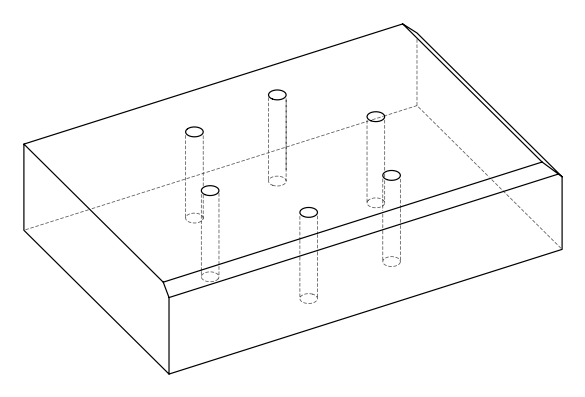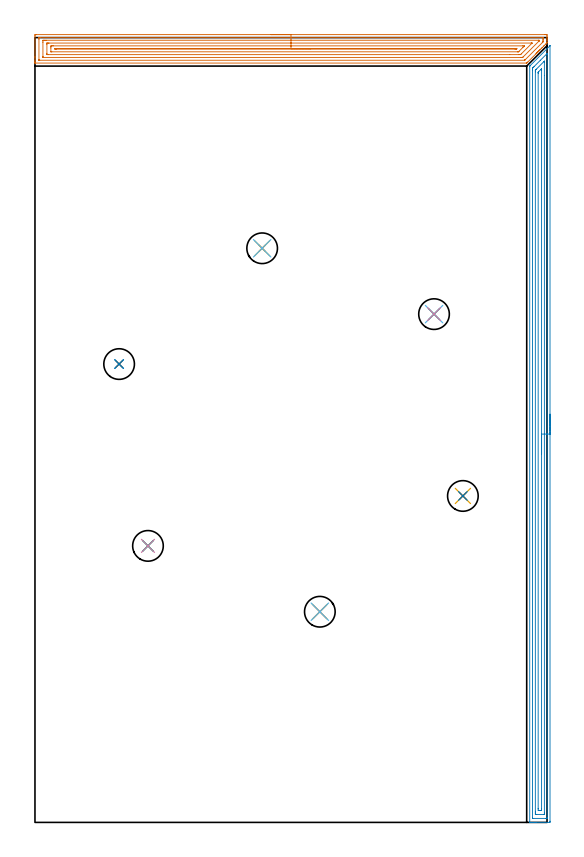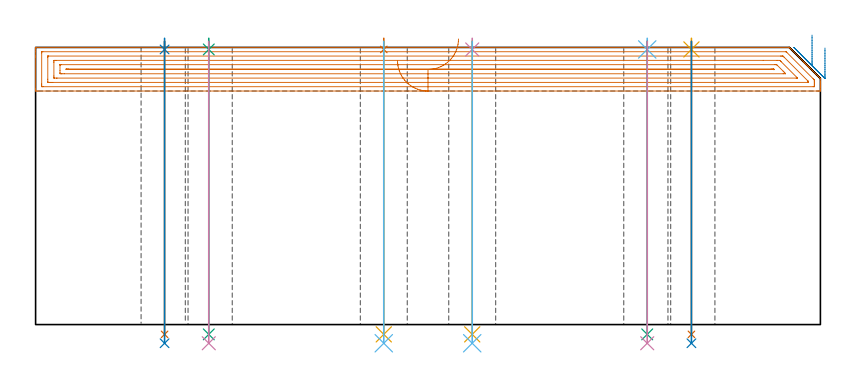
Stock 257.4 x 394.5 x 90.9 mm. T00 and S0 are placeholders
(PLAN: 20 operations, 13 tool changes, 29.8 min)
(1 AREA_MILL | FG_CHAMFER_SURFACE | UGT0205_001 | 12.35 min | 26319 mm3)
(2 AREA_MILL_1 | FG_CHAMFER_SURFACE_1 | UGT0205_001 | 12.57 min | 19951 mm3)
(3 SPOT_DRILL | STEP1HOLE | NXT0321_9005460120000 | 0.03 min | 10 mm3)
(4 SPOT_DRILL_1 | STEP1HOLE_1 | NXT0321_9005460120000 | 0.03 min | 5 mm3)
(5 SPOT_DRILL_2 | STEP1HOLE_2 | NXT0321_9005460120000 | 0.03 min | 13 mm3)
(6 SPOT_DRILL_3 | STEP1HOLE_3 | NXT0321_9005460120000 | 0.03 min | 4 mm3)
(7 SPOT_DRILL_4 | STEP1HOLE_4 | NXT0321_9005460120000 | 0.03 min | 2 mm3)
(8 SPOT_DRILL_5 | STEP1HOLE_5 | NXT0321_9005460120000 | 0.03 min | 3 mm3)
(9 DRILL_THROUGH_HOLE_INTO_CENTER | STEP1HOLE | NXT0301_065 | 0.39 min | 6274 mm3)
(10 DRILL_TO_ENLARGE_THROUGH_HOLE | STEP1HOLE | UGT0301_284 | 0.4 min | 10616 mm3)
(11 DRILL_THROUGH_HOLE_INTO_CENTER_1 | STEP1HOLE_1 | NXT0301_065 | 0.39 min | 6267 mm3)
(12 DRILL_TO_ENLARGE_THROUGH_HOLE_1 | STEP1HOLE_1 | UGT0301_284 | 0.4 min | 10633 mm3)
(13 DRILL_THROUGH_HOLE_INTO_CENTER_2 | STEP1HOLE_2 | NXT0301_065 | 0.39 min | 6272 mm3)
(14 DRILL_TO_ENLARGE_THROUGH_HOLE_2 | STEP1HOLE_2 | UGT0301_284 | 0.4 min | 10613 mm3)
(15 DRILL_THROUGH_HOLE_INTO_CENTER_3 | STEP1HOLE_3 | NXT0301_065 | 0.39 min | 6280 mm3)
(16 DRILL_TO_ENLARGE_THROUGH_HOLE_3 | STEP1HOLE_3 | UGT0301_284 | 0.4 min | 10613 mm3)
(17 DRILL_THROUGH_HOLE_INTO_CENTER_4 | STEP1HOLE_4 | NXT0301_065 | 0.39 min | 6279 mm3)
(18 DRILL_TO_ENLARGE_THROUGH_HOLE_4 | STEP1HOLE_4 | UGT0301_284 | 0.4 min | 10613 mm3)
(19 DRILL_THROUGH_HOLE_INTO_CENTER_5 | STEP1HOLE_5 | NXT0301_065 | 0.39 min | 6283 mm3)
(20 DRILL_TO_ENLARGE_THROUGH_HOLE_5 | STEP1HOLE_5 | UGT0301_284 | 0.4 min | 10617 mm3)
(TOOL UGT0205_001 | Chamfer Mill 20 x 3 x 45 deg. | D20 FL50 Z2)
(TOOL NXT0321_9005460120000 | NC Spot Drill, 142deg, 12mm, Carbide, Uncoated | D12 PA142 FL30 Z2)
(TOOL NXT0301_065 | Carbide Drill 9.4mm [860.1-0940-075A1-MM 2214] | D9.4 PA140 FL98 Z2)
(TOOL UGT0301_284 | Twist Drill 15.4 mm | D15.4 PA118 FL120 Z2)
(OP 1 AREA_MILL)
G17 G21 G94 G90
T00 M6
G54
G17 G0 G90 X118.7 Y396. S1061 M3
G43 Z100.9 H0
Z86.6
G94 G1 X118.738 Z85.729 F250.
X118.852 Z84.864
X119.041 Z84.012
X119.303 Z83.18
X119.637 Z82.374
X120.04 Z81.6
X120.509 Z80.864
X121.04 Z80.172
X121.629 Z79.529
X122.272 Z78.94
X122.964 Z78.409
X123.7 Z77.94
X124.474 Z77.537
X125.28 Z77.203
X126.112 Z76.941
X126.964 Z76.752
X127.828 Z76.638
X128.7 Z76.6
X256.28
X256.792 Y395.998 Z76.602
X257.298 Y395.993 Z76.603
X257.392 Y395.991 Z76.605
X257.4 Y395.491 Z77.103
Y394.926 Z77.671
Y394.606 Z77.991
Y394.041 Z78.556
Y393.72 Z78.875
Y393.079 Z79.52
Y391.949 Z80.65
X257.398 Y391.905 Z80.692
X257.387 Y391.888 Z80.71
X257.259 Y391.759 Z80.84
X257.09 Y391.589 Z81.009
X256.765 Y391.265 Z81.335
X256.565 Y391.064 Z81.533
X255.899 Y390.399 Z82.201
X255.68 Y390.178 Z82.418
X255.035 Y389.535 Z83.065
X254.794 Y389.293 Z83.303
X254.171 Y388.671 Z83.929
X254.114 Y388.614 Z83.985
X253.909 Y388.407 Z84.189
X253.817 Y388.316 Z84.283
X253.704 Y388.204 Z84.396
X253.614 Y388.112 Z84.484
X253.519 Y388.019 Z84.581
X253.411 Y387.911 Z84.689
X253.319 Y387.817 Z84.779
X253.222 Y387.721 Z84.878
X253.118 Y387.618 Z84.981
X253.023 Y387.522 Z85.074
X252.924 Y387.424 Z85.176
X252.825 Y387.325 Z85.274
X252.728 Y387.226 Z85.37
X252.626 Y387.126 Z85.473
X252.532 Y387.032 Z85.567
X252.433 Y386.931 Z85.665
X252.329 Y386.829 Z85.771
X252.24 Y386.739 Z85.86
X252.138 Y386.636 Z85.96
X252.031 Y386.531 Z86.068
X251.947 Y386.447 Z86.153
X251.843 Y386.341 Z86.255
X247.711 Y382.209 Z90.387
X247.486 Y381.985 Z90.614
X247.419 Y381.919 Z90.68
X247.275 Y381.778 Z90.82
X247.195 Y381.704 Z90.889
X246.974 Y381.7 Z90.9
X0.162
X0.008 Y381.702 Z90.888
X0. Y381.724 Z90.867
Y382.068 Z90.531
Y382.453 Z90.147
Y383.094 Z89.501
Y384.3 Z88.297
Y384.865 Z87.729
Y395.209 Z77.388
X0.003 Y395.491 Z77.106
X0.009 Y395.991 Z76.606
X0.101 Y395.994 Z76.604
X0.608 Y396. Z76.6
X128.7
Y394.586 Z78.014
X255.027
X255.228 Y394.585 Z78.015
X255.329 Y394.582 Z78.018
X255.377 Y394.579 Z78.021
X255.39 Y394.576 Z78.024
X255.392 Y394.56 Z78.04
X255.397 Y394.456 Z78.144
X255.4 Y394.216 Z78.384
Y393.72 Z78.88
Y393.331 Z79.269
X255.396 Y392.835 Z79.765
X255.391 Y392.454 Z80.146
X255.375 Y392.337 Z80.263
X255.295 Y392.254 Z80.346
X255.007 Y391.956 Z80.644
X246.398 Y383.349 Z89.251
X246.269 Y383.223 Z89.377
X246.18 Y383.14 Z89.46
X246.157 Y383.121 Z89.479
X246.134 Y383.119 Z89.481
X246.081 Y383.115 Z89.485
X2.373 Y383.114 Z89.486
X2.172 Y383.115 Z89.485
X2.071 Y383.118 Z89.482
X2.023 Y383.121 Z89.479
X2.01 Y383.124 Z89.476
X2.008 Y383.14 Z89.46
X2.003 Y383.243 Z89.357
X2. Y383.484 Z89.116
X2.001 Y393.72 Z78.88
X2.002 Y394.108 Z78.492
X2.01 Y394.5 Z78.1
X2.021 Y394.579 Z78.021
X2.067 Y394.581 Z78.019
X2.175 Y394.584 Z78.016
X2.393 Y394.586 Z78.014
X2.414
X128.7
Y393.171 Z79.429
X253.222
X253.335 Y393.169 Z79.431
X253.375 Y393.167 Z79.433
X253.389 Y393.165 Z79.435
X253.392 Y393.129 Z79.471
X253.394 Y393.012 Z79.588
X253.39 Y392.835 Z79.765
X253.384 Y392.795 Z79.805
X253.36 Y392.766 Z79.834
X253.328 Y392.73 Z79.87
X253.222 Y392.621 Z79.979
X245.465 Y384.865 Z87.735
X245.326 Y384.728 Z87.872
X245.188 Y384.596 Z88.004
X245.114 Y384.535 Z88.065
X245.049 Y384.533 Z88.067
X244.911 Y384.531 Z88.069
X244.634 Y384.529 Z88.071
X244.295
X4.178
X4.065 Y384.531 Z88.069
X4.025 Y384.533 Z88.067
X4.011 Y384.534 Z88.066
X4.008 Y384.571 Z88.029
X4.003 Y384.688 Z87.912
X4.001 Y384.865 Z87.735
X4. Y385.042 Z87.558
Y392.126 Z80.474
X4.003 Y392.835 Z79.765
X4.006 Y393.006 Z79.594
X4.018 Y393.164 Z79.436
X4.178 Y393.166 Z79.434
X4.733 Y393.17 Z79.43
X5.071 Y393.171 Z79.429
X5.624
X128.7
Y391.757 Z80.843
X249.446
X249.651 Y391.755 Z80.845
X249.85 Y391.752 Z80.848
X249.888 Y391.749 Z80.851
X249.872 Y391.73 Z80.87
X249.728 Y391.579 Z81.021
X249.651 Y391.5 Z81.1
X244.542 Y386.391 Z86.209
X244.295 Y386.147 Z86.453
X244.092 Y385.953 Z86.647
X243.403 Y385.945 Z86.655
X243.208 Y385.944 Z86.656
X238.651 Y385.943 Z86.657
X6.662
X6.1 Y385.948 Z86.652
X6.039 Y385.95 Z86.65
X6.01 Y385.957 Z86.643
X6.008 Y386.002 Z86.598
X6.004 Y386.201 Z86.399
X6. Y386.6 Z86.
Y391.064 Z81.536
X6.004 Y391.488 Z81.112
X6.008 Y391.701 Z80.899
X6.01 Y391.747 Z80.853
X6.058 Y391.751 Z80.849
X6.161 Y391.754 Z80.846
X6.856 Y391.757 Z80.843
X7.05
X128.7
Y390.343 Z82.257
X245.188 Y390.342 Z82.258
X245.919 Y390.338 Z82.262
X245.945 Y390.336 Z82.264
X245.974 Y390.284 Z82.316
X245.873 Y390.178 Z82.422
X245.534 Y389.835 Z82.765
X245.188 Y389.486 Z83.114
X243.312 Y387.611 Z84.989
X243.22 Y387.522 Z85.078
X243.075 Y387.385 Z85.215
X243.038 Y387.364 Z85.236
X242.953 Y387.361 Z85.239
X242.842 Y387.358 Z85.242
X242.676 Y387.357 Z85.243
X242.51
X8.475
X8.143 Y387.36 Z85.24
X8.049 Y387.363 Z85.237
X8.009 Y387.366 Z85.234
X8.007 Y387.376 Z85.224
X8.003 Y387.431 Z85.169
X8.001 Y387.522 Z85.078
X8. Y389.293 Z83.307
X8.001 Y389.928 Z82.672
X8.006 Y390.178 Z82.422
X8.01 Y390.33 Z82.27
X8.309 Y390.338 Z82.262
X8.477 Y390.342 Z82.258
X8.642 Y390.343 Z82.257
X9.368
X128.7
Y388.929 Z83.671
X241.984
X242.09 Y388.927 Z83.673
X242.155 Y388.925 Z83.675
X242.164 Y388.922 Z83.678
X242.165 Y388.921 Z83.679
X242.15 Y388.901 Z83.699
X242.125 Y388.875 Z83.725
X242.081 Y388.833 Z83.767
X242.032 Y388.792 Z83.808
X242.011 Y388.778 Z83.822
X241.988 Y388.775 Z83.825
X241.938 Y388.773 Z83.827
X241.617 Y388.772 Z83.828
X241.251 Y388.771 Z83.829
X10.794
X10.427 Y388.774 Z83.826
X10.053 Y388.778 Z83.822
X10.01 Y388.783 Z83.817
X10.005 Y388.826 Z83.774
X10.01 Y388.911 Z83.689
X10.076 Y388.922 Z83.678
X10.268 Y388.926 Z83.674
X10.427 Y388.927 Z83.673
X10.794 Y388.929 Z83.671
X10.953
X128.7
X129.572 Z83.709
X130.437 Z83.823
X131.288 Z84.012
X132.12 Z84.274
X132.926 Z84.608
X133.7 Z85.011
X134.436 Z85.48
X135.128 Z86.011
X135.771 Z86.6
X136.36 Z87.243
X136.892 Z87.935
X137.36 Z88.671
X137.763 Z89.445
X138.097 Z90.251
X138.359 Z91.083
X138.548 Z91.935
X138.662 Z92.8
X138.7 Z93.671
G0 Z100.9
M5
M2
(OP 2 AREA_MILL_1)
G17 G21 G94 G90
T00 M6
G54
G17 G0 G90 X258.9 Y205.2 S1061 M3
G43 Z100.9 H0
Z90.7
G94 G1 Y205.162 Z89.828 F250.
Y205.048 Z88.964
Y204.859 Z88.112
Y204.597 Z87.28
Y204.263 Z86.474
Y203.86 Z85.7
Y203.392 Z84.964
Y202.86 Z84.272
Y202.271 Z83.629
Y201.628 Z83.04
Y200.936 Z82.508
Y200.2 Z82.04
Y199.426 Z81.637
Y198.62 Z81.303
Y197.788 Z81.041
Y196.937 Z80.852
Y196.072 Z80.738
Y195.2 Z80.7
Y0.608
X258.898 Y0.341 Z80.701
X258.892 Y0.01 Z80.706
X258.556 Y0. Z81.041
X252.012 Z87.583
X251.441 Z88.156
X251.118 Z88.479
X250.547 Z89.049
X250.223 Z89.372
X249.576 Z90.023
X249.155 Z90.444
X248.766 Z90.826
X248.739 Y0.003 Z90.852
X248.703 Y0.01 Z90.888
X248.7 Y0.162 Z90.9
Y379.973
X248.705 Y380.195 Z90.89
X248.824 Y380.324 Z90.775
X258.589 Y390.09 Z81.01
X258.718 Y390.22 Z80.878
X258.888 Y390.387 Z80.71
X258.896 Y390.389 Z80.702
X258.899 Y390.387 Z80.699
X258.9 Y195.2 Z80.7
X257.486 Z82.114
X257.485 Y2.393 Z82.115
X257.484 Y2.286 Z82.116
X257.479 Y2.176 Z82.121
X257.469 Y2.01 Z82.131
X257.377 Y2.007 Z82.223
X256.875 Y2.001 Z82.725
X250.223 Z89.377
X250.167 Y2.003 Z89.433
X250.134 Y2.008 Z89.466
X250.121 Y2.012 Z89.479
X250.119 Y2.067 Z89.481
X250.115 Y2.284 Z89.485
X250.114 Y2.393 Z89.486
X250.115 Y378.296 Z89.485
X250.121 Y379.081 Z89.479
X250.133 Y379.171 Z89.467
X250.223 Y379.267 Z89.377
X250.574 Y379.623 Z89.026
X250.923 Y379.973 Z88.677
X254.047 Y383.098 Z85.553
X257.171 Y386.222 Z82.429
X257.274 Y386.324 Z82.326
X257.377 Y386.423 Z82.223
X257.473 Y386.512 Z82.127
X257.481 Y386.33 Z82.119
X257.484 Y386.222 Z82.116
X257.485 Y386.113 Z82.115
X257.486 Y195.2 Z82.114
X256.072 Z83.528
X256.071 Y5.071 Z83.529
X256.07 Y4.59 Z83.53
X256.067 Y4.178 Z83.533
X256.065 Y4.059 Z83.535
X256.059 Y4.01 Z83.541
X255.945 Y4.006 Z83.655
X255.766 Y4.001 Z83.834
X252.19 Z87.41
X252.012 Y4.004 Z87.588
X251.833 Y4.01 Z87.767
X251.535 Y4.027 Z88.065
X251.533 Y4.178 Z88.067
X251.53 Y4.659 Z88.07
X251.529 Y5.071 Z88.071
X251.528 Y5.553 Z88.072
X251.529 Y377.295 Z88.071
X251.53 Y377.777 Z88.07
X251.532 Y377.983 Z88.068
X251.535 Y378.084 Z88.065
X251.541 Y378.131 Z88.059
X251.592 Y378.188 Z88.008
X251.8 Y378.399 Z87.8
X252.012 Y378.613 Z87.588
X255.82 Y382.42 Z83.78
X256.052 Y382.651 Z83.548
X256.057 Y382.652 Z83.543
X256.064 Y382.651 Z83.536
X256.069 Y382.378 Z83.531
X256.071 Y382.17 Z83.529
X256.072 Y375.461 Z83.528
Y195.2
X254.657 Z84.943
Y6.856
X254.65 Y6.007 Z84.95
X253.8 Y6. Z85.8
X253.763 Z85.837
X252.95 Y6.01 Z86.65
X252.943 Y6.819 Z86.657
Y6.856
Y376.403
X252.946 Y376.831 Z86.654
X252.95 Y377.044 Z86.65
X252.952 Y377.091 Z86.648
X252.976 Y377.12 Z86.624
X253.027 Y377.175 Z86.573
X253.144 Y377.295 Z86.456
X254.366 Y378.516 Z85.234
X254.615 Y378.76 Z84.985
X254.642 Y378.784 Z84.958
X254.65 Y378.789 Z84.95
X254.652 Y378.759 Z84.948
X254.655 Y378.581 Z84.945
X254.657 Y378.225 Z84.943
Y378.188
Y195.2
Y194.328 Z84.981
Y193.464 Z85.095
Y192.612 Z85.283
Y191.78 Z85.546
Y190.974 Z85.88
Y190.2 Z86.282
Y189.464 Z86.751
Y188.772 Z87.282
Y188.129 Z87.872
Y187.54 Z88.515
Y187.009 Z89.207
Y186.54 Z89.943
Y186.137 Z90.716
Y185.803 Z91.522
Y185.541 Z92.354
Y185.352 Z93.206
Y185.238 Z94.071
Y185.2 Z94.943
G0 Z100.9
M5
M2
(OP 3 SPOT_DRILL)
G17 G21 G94 G90
T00 M6
G54
G17 G0 G90 X56.8 Y139. S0 M3
G43 Z100.9 H0
G94 G81 G98 Z90.237 F250. R93.9
G80
M5
M2
(OP 4 SPOT_DRILL_1)
G17 G21 G94 G90
T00 M6
G54
G17 G0 G90 X143.2 Y105.9 S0 M3
G43 Z100.9 H0
G94 G81 G98 Z90.237 F250. R93.9
G80
M5
M2
(OP 5 SPOT_DRILL_2)
G17 G21 G94 G90
T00 M6
G54
G17 G0 G90 X215.1 Y164.1 S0 M3
G43 Z100.9 H0
G94 G81 G98 Z90.237 F250. R93.9
G80
M5
M2
(OP 6 SPOT_DRILL_3)
G17 G21 G94 G90
T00 M6
G54
G17 G0 G90 X200.6 Y255.5 S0 M3
G43 Z100.9 H0
G94 G81 G98 Z90.237 F250. R93.9
G80
M5
M2
(OP 7 SPOT_DRILL_4)
G17 G21 G94 G90
T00 M6
G54
G17 G0 G90 X114.2 Y288.6 S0 M3
G43 Z100.9 H0
G94 G81 G98 Z90.237 F250. R93.9
G80
M5
M2
(OP 8 SPOT_DRILL_5)
G17 G21 G94 G90
T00 M6
G54
G17 G0 G90 X42.3 Y230.4 S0 M3
G43 Z100.9 H0
G94 G81 G98 Z90.237 F250. R93.9
G80
M5
M2
(OP 9 DRILL_THROUGH_HOLE_INTO_CENTER)
G17 G21 G94 G90
T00 M6
G54
G17 G0 G90 X56.8 Y139. S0 M3
G43 Z100.9 H1
G94 G73 G98 Z-3.211 F250. Q8.556 R92.9
G80
M5
M2
(OP 10 DRILL_TO_ENLARGE_THROUGH_HOLE)
G17 G21 G94 G90
T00 M6
G54
G17 G0 G90 X56.8 Y139. S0 M3
G43 Z100.9 H0
G94 G73 G98 Z-6.127 F250. Q13.861 R92.9
G80
M5
M2
(OP 11 DRILL_THROUGH_HOLE_INTO_CENTER_1)
G17 G21 G94 G90
T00 M6
G54
G17 G0 G90 X143.2 Y105.9 S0 M3
G43 Z100.9 H1
G94 G73 G98 Z-3.211 F250. Q8.556 R92.9
G80
M5
M2
(OP 12 DRILL_TO_ENLARGE_THROUGH_HOLE_1)
G17 G21 G94 G90
T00 M6
G54
G17 G0 G90 X143.2 Y105.9 S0 M3
G43 Z100.9 H0
G94 G73 G98 Z-6.127 F250. Q13.861 R92.9
G80
M5
M2
(OP 13 DRILL_THROUGH_HOLE_INTO_CENTER_2)
G17 G21 G94 G90
T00 M6
G54
G17 G0 G90 X215.1 Y164.1 S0 M3
G43 Z100.9 H1
G94 G73 G98 Z-3.211 F250. Q8.556 R92.9
G80
M5
M2
(OP 14 DRILL_TO_ENLARGE_THROUGH_HOLE_2)
G17 G21 G94 G90
T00 M6
G54
G17 G0 G90 X215.1 Y164.1 S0 M3
G43 Z100.9 H0
G94 G73 G98 Z-6.127 F250. Q13.861 R92.9
G80
M5
M2
(OP 15 DRILL_THROUGH_HOLE_INTO_CENTER_3)
G17 G21 G94 G90
T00 M6
G54
G17 G0 G90 X200.6 Y255.5 S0 M3
G43 Z100.9 H1
G94 G73 G98 Z-3.211 F250. Q8.556 R92.9
G80
M5
M2
(OP 16 DRILL_TO_ENLARGE_THROUGH_HOLE_3)
G17 G21 G94 G90
T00 M6
G54
G17 G0 G90 X200.6 Y255.5 S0 M3
G43 Z100.9 H0
G94 G73 G98 Z-6.127 F250. Q13.861 R92.9
G80
M5
M2
(OP 17 DRILL_THROUGH_HOLE_INTO_CENTER_4)
G17 G21 G94 G90
T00 M6
G54
G17 G0 G90 X114.2 Y288.6 S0 M3
G43 Z100.9 H1
G94 G73 G98 Z-3.211 F250. Q8.556 R92.9
G80
M5
M2
(OP 18 DRILL_TO_ENLARGE_THROUGH_HOLE_4)
G17 G21 G94 G90
T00 M6
G54
G17 G0 G90 X114.2 Y288.6 S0 M3
G43 Z100.9 H0
G94 G73 G98 Z-6.127 F250. Q13.861 R92.9
G80
M5
M2
(OP 19 DRILL_THROUGH_HOLE_INTO_CENTER_5)
G17 G21 G94 G90
T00 M6
G54
G17 G0 G90 X42.3 Y230.4 S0 M3
G43 Z100.9 H1
G94 G73 G98 Z-3.211 F250. Q8.556 R92.9
G80
M5
M2
(OP 20 DRILL_TO_ENLARGE_THROUGH_HOLE_5)
G17 G21 G94 G90
T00 M6
G54
G17 G0 G90 X42.3 Y230.4 S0 M3
G43 Z100.9 H0
G94 G73 G98 Z-6.127 F250. Q13.861 R92.9
G80
M5
M2
